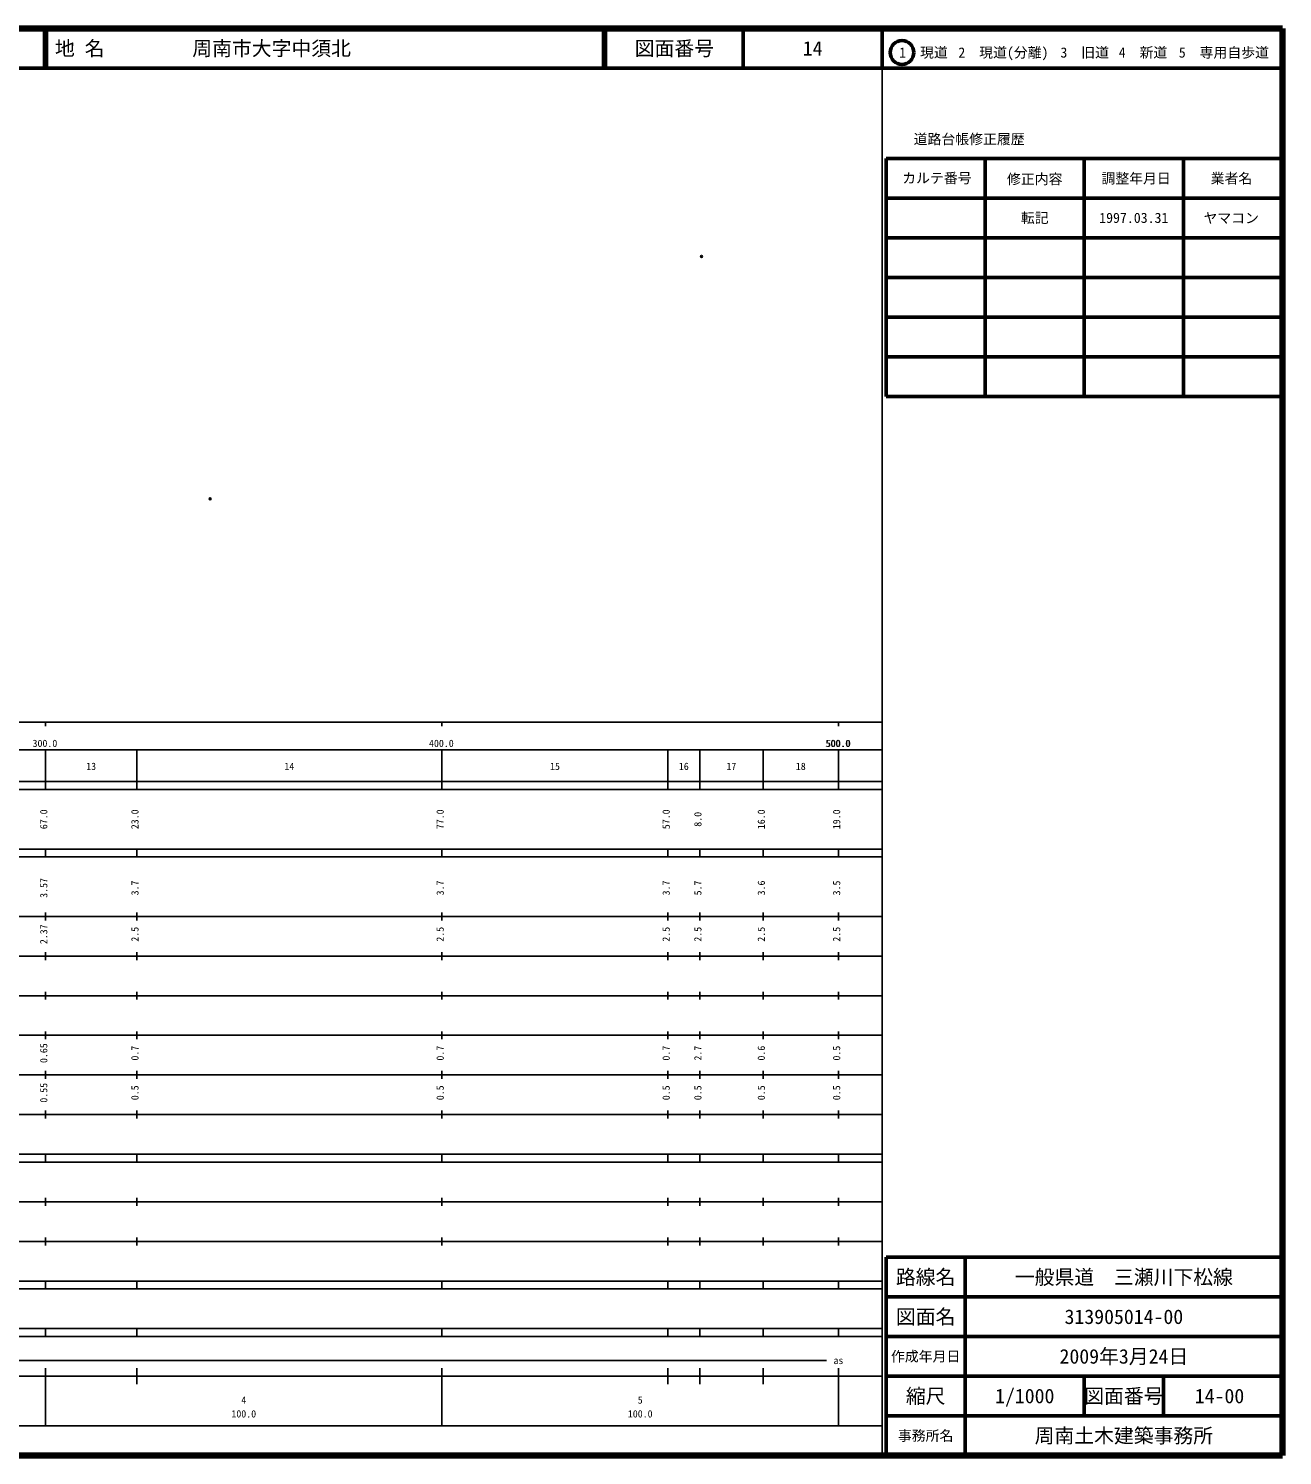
# Model space of a CAD drawing. Units: millimetres on the paper. Extents: x 40 to 680, y 20 to 380.
# Drawn here: x 363.7 to 680, y 20 to 380 of the extents above; entities that cross this region are included whole.
import ezdxf
from ezdxf.enums import TextEntityAlignment as Align

# ---------------------------------------------------------------- set-up
doc = ezdxf.new("R2010")
doc.units = ezdxf.units.MM
doc.header["$PDMODE"] = 32
doc.header["$PDSIZE"] = 0.5
doc.layers.add('M-OTRS', color=6, linetype='Continuous')
doc.layers.add('M-TTL-TXT', color=7, linetype='Continuous')
for name, color, linetype, lineweight in [('M-TTL', 2, 'Continuous', 140), ('M-TTL-BAND', 7, 'Continuous', 25), ('M-TTL-FRAM', 2, 'Continuous', 50), ('M-TTL-LINE', 7, 'Continuous', 50)]:
    doc.layers.add(name, color=color, linetype=linetype, lineweight=lineweight)
doc.styles.add('ＭＳ ゴシック', font='')
doc.styles.get('ＭＳ ゴシック').set_extended_font_data('MS Gothic')

msp = doc.modelspace()

# ---------------------------------------------------------------- linework, layer by layer
at = {"layer": 'M-OTRS'}
for p in [(533.469, 322.511), (409.495, 261.322)]:
    msp.add_point(p, dxfattribs=at)
at = {"layer": 'M-TTL'}
for p, q in [((680, 380), (40, 380)), ((680, 20), (680, 380)), ((40, 20), (680, 20))]:
    msp.add_line(p, q, dxfattribs=at)
at = {"layer": 'M-TTL-BAND'}
for p, q in [((579, 20), (579, 370)), ((40, 205), (579, 205)), ((368, 205), (368, 204)), ((468, 205), (468, 204)), ((568, 205), (568, 204)), ((68, 198), (579, 198)), ((368, 188), (368, 198)), ((391, 188), (391, 198)), ((468, 188), (468, 198)), ((525, 188), (525, 198)), ((533, 188), (533, 198)), ((549, 188), (549, 198)), ((568, 188), (568, 198)), ((40, 190), (579, 190)), ((40, 188), (579, 188)), ((40, 173), (579, 173)), ((368, 171), (368, 173)), ((391, 171), (391, 173)), ((468, 171), (468, 173)), ((525, 171), (525, 173)), ((533, 171), (533, 173)), ((549, 171), (549, 173)), ((568, 171), (568, 173)), ((40, 171), (579, 171)), ((40, 156), (579, 156)), ((368, 155), (368, 157)), ((391, 155), (391, 157)), ((468, 155), (468, 157)), ((525, 155), (525, 157)), ((533, 155), (533, 157)), ((549, 155), (549, 157)), ((568, 155), (568, 157)), ((46, 146), (579, 146)), ((368, 145), (368, 147)), ((391, 145), (391, 147)), ((468, 145), (468, 147)), ((525, 145), (525, 147)), ((533, 145), (533, 147)), ((549, 145), (549, 147)), ((568, 145), (568, 147)), ((368, 135), (368, 137)), ((391, 135), (391, 137)), ((468, 135), (468, 137)), ((525, 135), (525, 137)), ((533, 135), (533, 137)), ((549, 135), (549, 137)), ((568, 135), (568, 137)), ((52, 136), (579, 136)), ((46, 126), (579, 126)), ((368, 125), (368, 127)), ((391, 125), (391, 127)), ((468, 125), (468, 127)), ((525, 125), (525, 127)), ((533, 125), (533, 127)), ((549, 125), (549, 127)), ((568, 125), (568, 127)), ((52, 116), (579, 116)), ((368, 115), (368, 117)), ((391, 115), (391, 117)), ((468, 115), (468, 117)), ((525, 115), (525, 117)), ((533, 115), (533, 117)), ((549, 115), (549, 117)), ((568, 115), (568, 117)), ((46, 106), (579, 106)), ((368, 105), (368, 107)), ((391, 105), (391, 107)), ((468, 105), (468, 107)), ((525, 105), (525, 107)), ((533, 105), (533, 107)), ((549, 105), (549, 107)), ((568, 105), (568, 107)), ((40, 96), (579, 96)), ((40, 94), (579, 94)), ((368, 94), (368, 96)), ((391, 94), (391, 96)), ((468, 94), (468, 96)), ((525, 94), (525, 96)), ((533, 94), (533, 96)), ((549, 94), (549, 96)), ((568, 94), (568, 96)), ((49, 84), (579, 84)), ((368, 83), (368, 85)), ((391, 83), (391, 85)), ((468, 83), (468, 85)), ((525, 83), (525, 85)), ((533, 83), (533, 85)), ((549, 83), (549, 85)), ((568, 83), (568, 85)), ((40, 74), (579, 74)), ((368, 73), (368, 75)), ((391, 73), (391, 75)), ((468, 73), (468, 75)), ((525, 73), (525, 75)), ((533, 73), (533, 75)), ((549, 73), (549, 75)), ((568, 73), (568, 75)), ((40, 64), (579, 64)), ((40, 62), (579, 62)), ((368, 62), (368, 64)), ((391, 62), (391, 64)), ((468, 62), (468, 64)), ((525, 62), (525, 64)), ((533, 62), (533, 64)), ((549, 62), (549, 64)), ((568, 62), (568, 64)), ((40, 52), (579, 52)), ((368, 50), (368, 52)), ((391, 50), (391, 52)), ((468, 50), (468, 52)), ((525, 50), (525, 52)), ((533, 50), (533, 52)), ((549, 50), (549, 52)), ((568, 50), (568, 52)), ((40, 50), (579, 50)), ((71, 44), (565, 44)), ((40, 40), (579, 40)), ((368, 27.5), (368, 42)), ((391, 38), (391, 42)), ((468, 27.5), (468, 42)), ((525, 38), (525, 42)), ((533, 38), (533, 42)), ((549, 38), (549, 42)), ((568, 27.5), (568, 42)), ((68, 27.5), (579, 27.5))]:
    msp.add_line(p, q, dxfattribs=at)
at = {"layer": 'M-TTL-FRAM'}
for p, q in [((580, 347.197), (580, 287.197)), ((580, 347.197), (680, 347.197)), ((580, 287.197), (680, 287.197)), ((680, 70), (580, 70)), ((580, 70), (580, 20))]:
    msp.add_line(p, q, dxfattribs=at)
at = {"layer": 'M-TTL-LINE'}
for p, q in [((367.75, 380), (367.75, 370)), ((368.25, 380), (368.25, 370)), ((508.747, 380), (508.747, 370)), ((509.247, 380), (509.247, 370)), ((543.997, 380), (543.997, 370)), ((579, 380), (579, 370)), ((40, 370), (680, 370)), ((605, 347.197), (605, 287.197)), ((630, 347.197), (630, 287.197)), ((655, 347.197), (655, 287.197)), ((580, 337.197), (680, 337.197)), ((580, 327.197), (680, 327.197)), ((580, 317.197), (680, 317.197)), ((580, 307.197), (680, 307.197)), ((580, 297.197), (680, 297.197)), ((600, 70), (600, 20)), ((680, 60), (580, 60)), ((680, 50), (580, 50)), ((680, 40), (580, 40)), ((630, 40), (630, 30)), ((650, 40), (650, 30)), ((680, 30), (580, 30))]:
    msp.add_line(p, q, dxfattribs=at)
msp.add_circle((584.031, 373.958), 3, dxfattribs=at)

# ---------------------------------------------------------------- texts
at = {"layer": 'M-TTL-BAND', "style": 'ＭＳ ゴシック'}
for s, p in [('300.0', (367.844, 198.195)), ('400.0', (467.844, 198.195)), ('500.0', (567.844, 198.195)), ('500.0', (568, 198.195)), ('13', (379.5, 192.405)), ('14', (429.5, 192.405)), ('15', (496.5, 192.405)), ('16', (529, 192.405)), ('17', (541, 192.405)), ('18', (558.5, 192.405)), ('as', (568, 42.5)), ('4', (418, 32.523)), ('5', (518, 32.523)), ('100.0', (418, 29.033)), ('100.0', (518, 29.033))]:
    msp.add_text(s, height=1.833, dxfattribs=at).set_placement(p, align=Align.BOTTOM_CENTER)
for s, p in [('67.0', (369, 180.5)), ('23.0', (392, 180.5)), ('77.0', (469, 180.5)), ('57.0', (526, 180.5)), ('8.0', (534, 180.5)), ('16.0', (550, 180.5)), ('19.0', (569, 180.5)), ('3.57', (369, 163.174)), ('3.7', (392, 163.174)), ('3.7', (469, 163.174)), ('3.7', (526, 163.174)), ('5.7', (534, 163.174)), ('3.6', (550, 163.174)), ('3.5', (569, 163.174)), ('2.37', (369, 151.5)), ('2.5', (392, 151.5)), ('2.5', (469, 151.5)), ('2.5', (526, 151.5)), ('2.5', (534, 151.5)), ('2.5', (550, 151.5)), ('2.5', (569, 151.5)), ('0.65', (369, 121.5)), ('0.7', (392, 121.5)), ('0.7', (469, 121.5)), ('0.7', (526, 121.5)), ('2.7', (534, 121.5)), ('0.6', (550, 121.5)), ('0.5', (569, 121.5)), ('0.55', (369, 111.5)), ('0.5', (392, 111.5)), ('0.5', (469, 111.5)), ('0.5', (526, 111.5)), ('0.5', (534, 111.5)), ('0.5', (550, 111.5)), ('0.5', (569, 111.5))]:
    msp.add_text(s, height=1.833, rotation=90, dxfattribs=at).set_placement(p, align=Align.BOTTOM_CENTER)
at = {"layer": 'M-TTL-TXT', "style": 'ＭＳ ゴシック'}
for s, p in [('地 名', (370.38, 375)), ('周南市大字中須北', (405.024, 375))]:
    msp.add_text(s, height=3.666, dxfattribs=at).set_placement(p, align=Align.MIDDLE_LEFT)
for s, height, p in [('図面番号', 3.666, (526.622, 375)), ('14', 3.666, (561.497, 375)), ('1\u3000現道', 2.566, (589.448, 373.958)), ('2\u3000現道(分離)', 2.566, (609.619, 373.958)), ('3\u3000旧道', 2.566, (630.121, 373.958)), ('4\u3000新道', 2.566, (644.824, 373.958)), ('5\u3000専用自歩道', 2.566, (665.228, 373.958)), ('道路台帳修正履歴', 2.566, (600.968, 352.113)), ('カルテ番号', 2.566, (592.839, 342.277)), ('修正内容', 2.566, (617.509, 342.023)), ('調整年月日', 2.566, (643.089, 342.197)), ('業者名', 2.566, (667.134, 342.197)), ('転記', 2.566, (617.5, 332.245)), ('1997.03.31', 2.566, (642.5, 332.245)), ('ヤマコン', 2.566, (667.077, 332.189)), ('路線名', 3.666, (590, 65)), ('路線名', 3.666, (590, 65)), ('一般県道\u3000三瀬川下松線', 3.666, (640, 65)), ('図面名', 3.666, (590, 55)), ('図面名', 3.666, (590, 55)), ('313905014-00', 3.666, (640, 55)), ('2009年3月24日', 3.666, (640, 45)), ('作成年月日', 2.566, (590, 45)), ('作成年月日', 2.566, (590, 45)), ('縮尺', 3.666, (590, 35)), ('縮尺', 3.666, (590, 35)), ('1/1000', 3.666, (615, 35)), ('図面番号', 3.666, (640, 35)), ('図面番号', 3.666, (640, 35)), ('14-00', 3.666, (664.125, 35)), ('事務所名', 2.566, (590, 25)), ('事務所名', 2.566, (590, 25)), ('周南土木建築事務所', 3.666, (640, 25))]:
    msp.add_text(s, height=height, dxfattribs=at).set_placement(p, align=Align.MIDDLE_CENTER)

doc.saveas('drawing.dxf')
